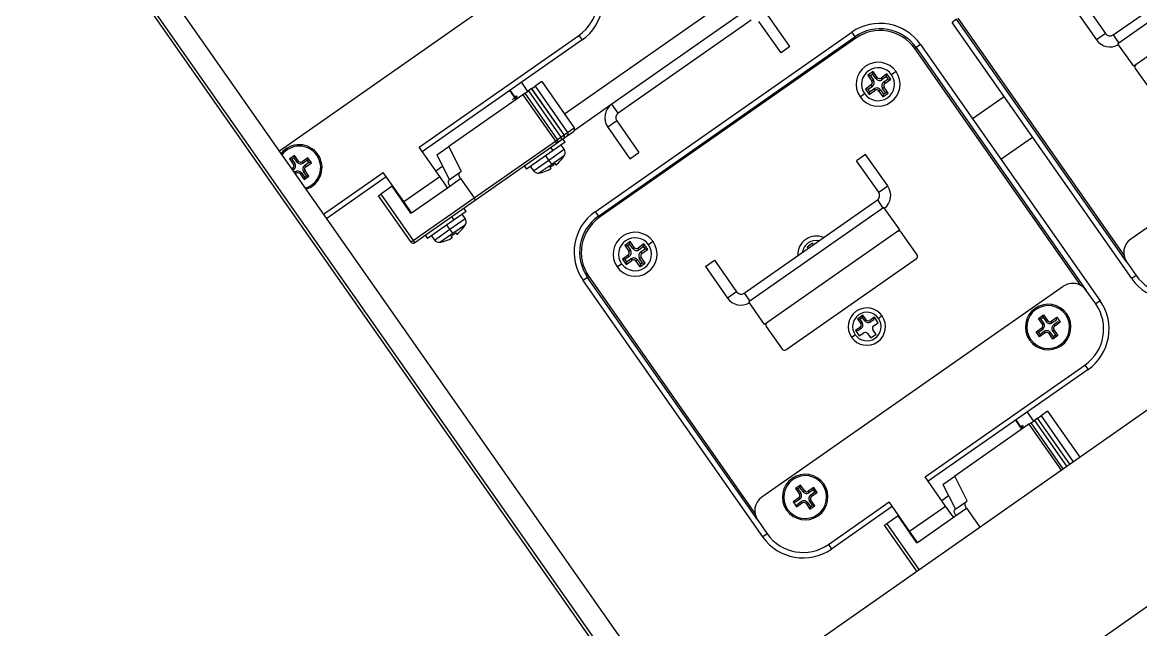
# Model space of a CAD drawing. Header units: millimetres. Extents: x 152904052 to 153933663, y 538271515 to 539240469.
# Drawn here: x 153452926.8 to 153453130.3, y 538569861.2 to 538569971.8 of the extents above; entities that cross this region are included whole.
import ezdxf

# ---------------------------------------------------------------- set-up
doc = ezdxf.new("R2010")
doc.units = ezdxf.units.MM
doc.layers.add('POWR', color=5, linetype='Continuous')

msp = doc.modelspace()

# ---------------------------------------------------------------- linework, layer by layer
at = {"layer": 'POWR', "color": 7}
for p, q in [((153452877.81, 538570085.05), (153453064.46, 538569818.5)), ((153453060.77, 538569815.91), (153452874.13, 538570082.47)), ((153452874.54, 538570082.75), (153453061.18, 538569816.2)), ((153453047.65, 538569842.5), (153453357.08, 538570059.17)), ((153452528.12, 538569442.95), (153453373.89, 538570035.16)), ((153453125.3, 538569969.5), (153453149.54, 538569986.48)), ((153453150.74, 538569985.12), (153453126.16, 538569967.91)), ((153453024.13, 538569983.75), (153452973.54, 538569948.33)), ((153453062.92, 538569981.31), (153453025.44, 538569955.06)), ((153453153.61, 538569981.02), (153453129.03, 538569963.82)), ((153453118.25, 538569974.33), (153453122.26, 538569968.6)), ((153453119.89, 538569975.48), (153453123.9, 538569969.75)), ((153453058.28, 538569973.85), (153453034.03, 538569956.87)), ((153453059.43, 538569972.21), (153453035.18, 538569955.23)), ((153453066.47, 538569967.38), (153453062.46, 538569973.11)), ((153453096.79, 538569972.37), (153453095.97, 538569971.8)), ((153453127.77, 538569928.14), (153453096.79, 538569972.37)), ((153453097.04, 538569972.54), (153453127.26, 538569929.38)), ((153453064.84, 538569966.23), (153453060.82, 538569971.97)), ((153453128.67, 538569925.11), (153453095.97, 538569971.8)), ((153453183.39, 538569970.75), (153453128.5, 538569932.32)), ((153452998.98, 538569949.05), (153453028.06, 538569969.41)), ((153453028.63, 538569968.59), (153452999.55, 538569948.23)), ((153453028.06, 538569969.41), (153453028.63, 538569968.59)), ((153453031.01, 538569937.3), (153453077.71, 538569969.99)), ((153453031.59, 538569936.48), (153453078.28, 538569969.17)), ((153453078.45, 538569968.93), (153453031.76, 538569936.24)), ((153453077.71, 538569969.99), (153453078.28, 538569969.17)), ((153453078.45, 538569968.93), (153453078.28, 538569969.17)), ((153453123.9, 538569969.75), (153453122.26, 538569968.6)), ((153453125.3, 538569969.5), (153453126.33, 538569968.03)), ((153453066.47, 538569967.38), (153453064.84, 538569966.23)), ((153453089.18, 538569967.04), (153453089.42, 538569967.21)), ((153453119.4, 538569923.87), (153453089.18, 538569967.04)), ((153453090.24, 538569967.78), (153453089.42, 538569967.21)), ((153453089.42, 538569967.21), (153453120.39, 538569922.98)), ((153453090.24, 538569967.78), (153453122.93, 538569921.09)), ((153453129.03, 538569963.82), (153453126.16, 538569967.91)), ((153453081.61, 538569962.84), (153453080.63, 538569962.15)), ((153453081.12, 538569962.07), (153453080.63, 538569962.15)), ((153453080.63, 538569962.15), (153453081.38, 538569961.09)), ((153453081.53, 538569962.35), (153453081.12, 538569962.07)), ((153453081.12, 538569962.07), (153453081.67, 538569961.29)), ((153453081.53, 538569962.35), (153453081.61, 538569962.84)), ((153453082.07, 538569961.58), (153453081.53, 538569962.35)), ((153453082.36, 538569961.78), (153453081.61, 538569962.84)), ((153453084.12, 538569962.4), (153453083.06, 538569961.65)), ((153453084.04, 538569961.91), (153453084.12, 538569962.4)), ((153453084.81, 538569961.42), (153453084.12, 538569962.4)), ((153453085.78, 538569962.83), (153453084.96, 538569962.25)), ((153453129.32, 538569963.41), (153453132.19, 538569959.31)), ((153453017.58, 538569960.85), (153453018.72, 538569959.21)), ((153453019.46, 538569959.73), (153453020.08, 538569960.16)), ((153453021.28, 538569961), (153453020.08, 538569960.16)), ((153453020.08, 538569960.16), (153453025.99, 538569951.73)), ((153453021.28, 538569961), (153453027.19, 538569952.56)), ((153453081.25, 538569960.39), (153453080.19, 538569959.65)), ((153453081.46, 538569960.11), (153453080.68, 538569959.56)), ((153453081.46, 538569960.11), (153453081.25, 538569960.39)), ((153453081.67, 538569961.29), (153453081.38, 538569961.09)), ((153453082.07, 538569961.58), (153453082.36, 538569961.78)), ((153453083.26, 538569961.37), (153453083.06, 538569961.65)), ((153453084.04, 538569961.91), (153453083.26, 538569961.37)), ((153453083.54, 538569960.96), (153453084.32, 538569961.5)), ((153453083.54, 538569960.96), (153453083.74, 538569960.67)), ((153453083.74, 538569960.67), (153453084.81, 538569961.42)), ((153453084.32, 538569961.5), (153453084.04, 538569961.91)), ((153453084.32, 538569961.5), (153453084.81, 538569961.42)), ((153453017.87, 538569958.62), (153453004.37, 538569949.16)), ((153453016.61, 538569957.73), (153453015.46, 538569959.37)), ((153453016.67, 538569957.78), (153453015.53, 538569959.42)), ((153453016.63, 538569958.36), (153453016.41, 538569958.16)), ((153453016.46, 538569958.24), (153453016.63, 538569958.36)), ((153453016.63, 538569958.36), (153453016.82, 538569958.44)), ((153453016.92, 538569957.95), (153453016.73, 538569957.95)), ((153453018.25, 538569958.88), (153453017.87, 538569958.62)), ((153453017.87, 538569958.62), (153453023.78, 538569950.18)), ((153453018.25, 538569958.88), (153453018.26, 538569958.89)), ((153453024.16, 538569950.45), (153453018.25, 538569958.88)), ((153453018.26, 538569958.89), (153453018.88, 538569959.32)), ((153453024.16, 538569950.45), (153453018.26, 538569958.89)), ((153453019.45, 538569959.72), (153453018.88, 538569959.32)), ((153453018.88, 538569959.32), (153453024.79, 538569950.89)), ((153453019.45, 538569959.72), (153453019.46, 538569959.73)), ((153453025.36, 538569951.29), (153453019.45, 538569959.72)), ((153453025.36, 538569951.29), (153453019.46, 538569959.73)), ((153453079.22, 538569958.24), (153453080.04, 538569958.81)), ((153453080.19, 538569959.65), (153453080.88, 538569958.66)), ((153453080.68, 538569959.56), (153453080.19, 538569959.65)), ((153453080.68, 538569959.56), (153453080.96, 538569959.15)), ((153453080.88, 538569958.66), (153453081.94, 538569959.41)), ((153453080.96, 538569959.15), (153453080.88, 538569958.66)), ((153453080.96, 538569959.15), (153453081.74, 538569959.7)), ((153453081.74, 538569959.7), (153453081.94, 538569959.41)), ((153453082.93, 538569959.49), (153453082.64, 538569959.29)), ((153453082.64, 538569959.29), (153453083.38, 538569958.22)), ((153453082.93, 538569959.49), (153453083.47, 538569958.71)), ((153453083.33, 538569959.77), (153453083.62, 538569959.98)), ((153453083.88, 538569959), (153453083.33, 538569959.77)), ((153453083.38, 538569958.22), (153453084.37, 538569958.91)), ((153453083.47, 538569958.71), (153453083.38, 538569958.22)), ((153453083.47, 538569958.71), (153453083.88, 538569959)), ((153453084.37, 538569958.91), (153453083.62, 538569959.98)), ((153453083.88, 538569959), (153453084.37, 538569958.91)), ((153453099.7, 538569954.27), (153453105.44, 538569958.28)), ((153453034.03, 538569956.87), (153453027.23, 538569952.11)), ((153453035.18, 538569955.23), (153453034.03, 538569956.87)), ((153453027.06, 538569951.87), (153453025.87, 538569951.03)), ((153453025.99, 538569951.73), (153453027.19, 538569952.56)), ((153453034.94, 538569953.84), (153453033.3, 538569952.69)), ((153453033.3, 538569952.69), (153453037.31, 538569946.96)), ((153453034.94, 538569953.84), (153453038.95, 538569948.11)), ((153453008.97, 538569939.81), (153453023.78, 538569950.18)), ((153453025.56, 538569949.96), (153453023.37, 538569948.43)), ((153453023.78, 538569950.18), (153453024.16, 538569950.45)), ((153453024.23, 538569949.89), (153453024.04, 538569949.75)), ((153453024.16, 538569950.45), (153453024.79, 538569950.89)), ((153453024.16, 538569950.45), (153453024.16, 538569950.45)), ((153453024.26, 538569949.91), (153453024.22, 538569949.97)), ((153453024.26, 538569949.91), (153453024.23, 538569949.89)), ((153453024.67, 538569950.19), (153453024.26, 538569949.91)), ((153453025.24, 538569950.59), (153453024.67, 538569950.19)), ((153453024.79, 538569950.89), (153453025.36, 538569951.29)), ((153453025.56, 538569949.96), (153453025.16, 538569950.54)), ((153453025.43, 538569950.73), (153453025.24, 538569950.59)), ((153453025.36, 538569951.29), (153453025.99, 538569951.73)), ((153453025.36, 538569951.29), (153453025.36, 538569951.29)), ((153453025.46, 538569950.75), (153453025.42, 538569950.81)), ((153453025.46, 538569950.75), (153453025.43, 538569950.73)), ((153453025.87, 538569951.03), (153453025.46, 538569950.75)), ((153453104.87, 538569946.9), (153453110.6, 538569950.91)), ((153453002.71, 538569943.73), (153452998.98, 538569949.05)), ((153453002.2, 538569947.64), (153453004.37, 538569949.16)), ((153453006.66, 538569944.66), (153453004.37, 538569949.16)), ((153453023.66, 538569949.49), (153453009.01, 538569939.23)), ((153453023.37, 538569948.43), (153453018.52, 538569945.03)), ((153453022.59, 538569946.72), (153453025.37, 538569948.67)), ((153453023.37, 538569948.43), (153453022.97, 538569949)), ((153453024.04, 538569949.75), (153453023.66, 538569949.49)), ((153453025.37, 538569948.67), (153453024.83, 538569949.45)), ((153453037.31, 538569946.96), (153453038.95, 538569948.11)), ((153452976.28, 538569947.56), (153452975.38, 538569946.93)), ((153452975.38, 538569946.93), (153452976.1, 538569945.91)), ((153452975.81, 538569946.86), (153452975.38, 538569946.93)), ((153452976.2, 538569947.13), (153452975.81, 538569946.86)), ((153452975.81, 538569946.86), (153452976.35, 538569946.08)), ((153452976.35, 538569946.08), (153452976.1, 538569945.91)), ((153452976.2, 538569947.13), (153452976.28, 538569947.56)), ((153452976.75, 538569946.36), (153452976.2, 538569947.13)), ((153452977, 538569946.54), (153452976.28, 538569947.56)), ((153452976.75, 538569946.36), (153452977, 538569946.54)), ((153452978.72, 538569947.13), (153452977.69, 538569946.41)), ((153452977.87, 538569946.16), (153452977.69, 538569946.41)), ((153452978.64, 538569946.7), (153452977.87, 538569946.16)), ((153452978.15, 538569945.77), (153452978.92, 538569946.31)), ((153452978.15, 538569945.77), (153452978.32, 538569945.51)), ((153452978.32, 538569945.51), (153452979.35, 538569946.23)), ((153452978.64, 538569946.7), (153452978.72, 538569947.13)), ((153452978.92, 538569946.31), (153452978.64, 538569946.7)), ((153452979.35, 538569946.23), (153452978.72, 538569947.13)), ((153452978.92, 538569946.31), (153452979.35, 538569946.23)), ((153452980.34, 538569947.6), (153452980.55, 538569947.74)), ((153453002.2, 538569947.64), (153453004.49, 538569943.14)), ((153453019.8, 538569944.77), (153453022.59, 538569946.72)), ((153453020.78, 538569944.36), (153453023.1, 538569945.98)), ((153453022.59, 538569946.72), (153453022.04, 538569947.5)), ((153453023.1, 538569945.98), (153453022.59, 538569946.72)), ((153453023.1, 538569945.98), (153453025.43, 538569947.61)), ((153453023.67, 538569946.07), (153453023.88, 538569945.83)), ((153453025.02, 538569947.01), (153453025.04, 538569947)), ((153453080.24, 538569947.72), (153453078.6, 538569946.57)), ((153453082.62, 538569940.84), (153453078.6, 538569946.57)), ((153453084.26, 538569941.99), (153453080.24, 538569947.72)), ((153452975.97, 538569945.21), (153452975.81, 538569945.1)), ((153452976.15, 538569944.96), (153452975.97, 538569945.21)), ((153452976.15, 538569944.96), (153452975.99, 538569944.84)), ((153452976.26, 538569944.45), (153452976.43, 538569944.56)), ((153452976.43, 538569944.56), (153452976.6, 538569944.31)), ((153452976.44, 538569944.19), (153452976.6, 538569944.31)), ((153452977.55, 538569944.36), (153452977.3, 538569944.19)), ((153452977.3, 538569944.19), (153452978.02, 538569943.16)), ((153452977.55, 538569944.36), (153452978.09, 538569943.59)), ((153452977.95, 538569944.64), (153452978.2, 538569944.82)), ((153452978.49, 538569943.87), (153452977.95, 538569944.64)), ((153452978.02, 538569943.16), (153452978.92, 538569943.79)), ((153452978.09, 538569943.59), (153452978.49, 538569943.87)), ((153452978.92, 538569943.79), (153452978.2, 538569944.82)), ((153452978.49, 538569943.87), (153452978.92, 538569943.79)), ((153452981.57, 538569936.86), (153452992.43, 538569944.46)), ((153452996.16, 538569939.14), (153452992.43, 538569944.46)), ((153452996.16, 538569939.14), (153453002.71, 538569943.73)), ((153453003.25, 538569945.57), (153453002.02, 538569944.71)), ((153453004.14, 538569941.68), (153453002.71, 538569943.73)), ((153453004.41, 538569943.09), (153453006.32, 538569944.43)), ((153453006.32, 538569944.43), (153453006.66, 538569944.66)), ((153453018.12, 538569945.61), (153453018.52, 538569945.03)), ((153453019.26, 538569945.55), (153453019.8, 538569944.77)), ((153453021.49, 538569944.51), (153453021.48, 538569944.53)), ((153453022.99, 538569945.2), (153453022.83, 538569945.48)), ((153452978.09, 538569943.59), (153452978.02, 538569943.16)), ((153452993, 538569943.64), (153452982.15, 538569936.04)), ((153452994.05, 538569941.94), (153452992, 538569940.5)), ((153452994.05, 538569941.94), (153452994.15, 538569942.01)), ((153452997.49, 538569937.02), (153452994.05, 538569941.94)), ((153452997.59, 538569937.09), (153453004.14, 538569941.68)), ((153453004.14, 538569941.68), (153453006.5, 538569943.33)), ((153453006.5, 538569943.33), (153453008.97, 538569939.81)), ((153453082.62, 538569940.84), (153453084.26, 538569941.99)), ((153452991.59, 538569940.22), (153452992, 538569940.5)), ((153452997.5, 538569931.78), (153452991.59, 538569940.22)), ((153452992, 538569940.5), (153452997.91, 538569932.07)), ((153452997.91, 538569932.07), (153453008.97, 538569939.81)), ((153452997.59, 538569937.09), (153452996.16, 538569939.14)), ((153453009.01, 538569939.23), (153452998.2, 538569931.66)), ((153453007.54, 538569937.35), (153453007.14, 538569937.92)), ((153453058.12, 538569922.47), (153453082.37, 538569939.45)), ((153453083.57, 538569938.09), (153453058.99, 538569920.88)), ((153453082.37, 538569939.45), (153453083.4, 538569937.97)), ((153453086.44, 538569933.99), (153453083.57, 538569938.09)), ((153452997.26, 538569937.35), (153452997.32, 538569937.48)), ((153452997.32, 538569937.27), (153452997.42, 538569937.34)), ((153452997.49, 538569937.02), (153452997.59, 538569937.09)), ((153453005.35, 538569935.81), (153453000.5, 538569932.41)), ((153453004.56, 538569934.1), (153453007.35, 538569936.05)), ((153453005.35, 538569935.81), (153453004.95, 538569936.38)), ((153453007.54, 538569937.35), (153453005.35, 538569935.81)), ((153453007.35, 538569936.05), (153453006.81, 538569936.83)), ((153453031.01, 538569937.3), (153453031.59, 538569936.48)), ((153453031.76, 538569936.24), (153453031.59, 538569936.48)), ((153453001.78, 538569932.15), (153453004.56, 538569934.1)), ((153453004.56, 538569934.1), (153453004.02, 538569934.88)), ((153453005.08, 538569933.37), (153453004.56, 538569934.1)), ((153453005.08, 538569933.37), (153453007.4, 538569934.99)), ((153453007, 538569934.4), (153453007.02, 538569934.38)), ((153453086.44, 538569933.99), (153453061.86, 538569916.78)), ((153453089.59, 538569929.48), (153453086.72, 538569933.58)), ((153452997.91, 538569932.07), (153452997.5, 538569931.78)), ((153452997.91, 538569932.07), (153452998.2, 538569931.66)), ((153453000.1, 538569932.99), (153453000.5, 538569932.41)), ((153453001.24, 538569932.93), (153453001.78, 538569932.15)), ((153453002.76, 538569931.74), (153453005.08, 538569933.37)), ((153453003.47, 538569931.89), (153453003.46, 538569931.91)), ((153453004.96, 538569932.58), (153453004.81, 538569932.86)), ((153453005.65, 538569933.45), (153453005.85, 538569933.21)), ((153453037.38, 538569931.87), (153453036.4, 538569931.18)), ((153453037.29, 538569931.38), (153453037.38, 538569931.87)), ((153453038.13, 538569930.8), (153453037.38, 538569931.87)), ((153453041.54, 538569931.85), (153453040.72, 538569931.28)), ((153453070.57, 538569931.55), (153453069.58, 538569930.86)), ((153453070.74, 538569931.3), (153453070.57, 538569931.55)), ((153453036.4, 538569931.18), (153453037.14, 538569930.12)), ((153453036.89, 538569931.09), (153453036.4, 538569931.18)), ((153453037.29, 538569931.38), (153453036.89, 538569931.09)), ((153453036.89, 538569931.09), (153453037.43, 538569930.32)), ((153453037.43, 538569930.32), (153453037.14, 538569930.12)), ((153453037.84, 538569930.6), (153453037.29, 538569931.38)), ((153453037.84, 538569930.6), (153453038.13, 538569930.8)), ((153453039.89, 538569931.43), (153453038.82, 538569930.68)), ((153453039.02, 538569930.39), (153453038.82, 538569930.68)), ((153453039.8, 538569930.94), (153453039.02, 538569930.39)), ((153453039.31, 538569929.99), (153453040.09, 538569930.53)), ((153453039.31, 538569929.99), (153453039.51, 538569929.7)), ((153453039.51, 538569929.7), (153453040.58, 538569930.44)), ((153453039.8, 538569930.94), (153453039.89, 538569931.43)), ((153453040.09, 538569930.53), (153453039.8, 538569930.94)), ((153453040.58, 538569930.44), (153453039.89, 538569931.43)), ((153453040.09, 538569930.53), (153453040.58, 538569930.44)), ((153453069.58, 538569930.86), (153453069.76, 538569930.61)), ((153453034.99, 538569927.26), (153453035.81, 538569927.84)), ((153453037.02, 538569929.42), (153453035.96, 538569928.67)), ((153453035.96, 538569928.67), (153453036.64, 538569927.69)), ((153453036.44, 538569928.59), (153453035.96, 538569928.67)), ((153453037.22, 538569929.13), (153453036.44, 538569928.59)), ((153453036.44, 538569928.59), (153453036.73, 538569928.18)), ((153453036.64, 538569927.69), (153453037.71, 538569928.44)), ((153453036.73, 538569928.18), (153453036.64, 538569927.69)), ((153453036.73, 538569928.18), (153453037.51, 538569928.72)), ((153453037.22, 538569929.13), (153453037.02, 538569929.42)), ((153453037.51, 538569928.72), (153453037.71, 538569928.44)), ((153453038.69, 538569928.52), (153453038.4, 538569928.31)), ((153453038.4, 538569928.31), (153453039.15, 538569927.25)), ((153453038.69, 538569928.52), (153453039.24, 538569927.74)), ((153453039.1, 538569928.8), (153453039.39, 538569929)), ((153453039.64, 538569928.02), (153453039.1, 538569928.8)), ((153453039.15, 538569927.25), (153453040.13, 538569927.94)), ((153453039.24, 538569927.74), (153453039.15, 538569927.25)), ((153453039.24, 538569927.74), (153453039.64, 538569928.02)), ((153453040.13, 538569927.94), (153453039.39, 538569929)), ((153453039.64, 538569928.02), (153453040.13, 538569927.94)), ((153453051.08, 538569927.3), (153453052.72, 538569928.45)), ((153453052.72, 538569928.45), (153453056.73, 538569922.71)), ((153453065.71, 538569912.15), (153453089.47, 538569928.79)), ((153453127.77, 538569928.14), (153453129.49, 538569925.68)), ((153453029.87, 538569925.51), (153453029.62, 538569925.34)), ((153453029.87, 538569925.51), (153453060.09, 538569882.35)), ((153453051.08, 538569927.3), (153453055.09, 538569921.57)), ((153453129.49, 538569925.68), (153453128.67, 538569925.11)), ((153453029.62, 538569925.34), (153453028.8, 538569924.77)), ((153453061.5, 538569878.07), (153453028.8, 538569924.77)), ((153453060.6, 538569881.1), (153453029.62, 538569925.34)), ((153453116.22, 538569923.71), (153453061.33, 538569885.28)), ((153453056.73, 538569922.71), (153453055.09, 538569921.57)), ((153453058.12, 538569922.47), (153453059.16, 538569920.99)), ((153453122.12, 538569920.52), (153453120.39, 538569922.98)), ((153453061.86, 538569916.78), (153453058.99, 538569920.88)), ((153453122.93, 538569921.09), (153453122.12, 538569920.52)), ((153453079.74, 538569918.44), (153453078.76, 538569917.75)), ((153453078.76, 538569917.75), (153453079.34, 538569916.93)), ((153453079.19, 538569917.68), (153453078.76, 538569917.75)), ((153453079.67, 538569918.01), (153453079.19, 538569917.68)), ((153453079.19, 538569917.68), (153453079.59, 538569917.11)), ((153453079.67, 538569918.01), (153453079.74, 538569918.44)), ((153453080.07, 538569917.44), (153453079.67, 538569918.01)), ((153453080.32, 538569917.62), (153453079.74, 538569918.44)), ((153453080.07, 538569917.44), (153453080.32, 538569917.62)), ((153453081.83, 538569918.07), (153453081.01, 538569917.5)), ((153453081.19, 538569917.25), (153453081.01, 538569917.5)), ((153453081.76, 538569917.64), (153453081.19, 538569917.25)), ((153453081.76, 538569917.64), (153453081.83, 538569918.07)), ((153453082.52, 538569917.09), (153453081.83, 538569918.07)), ((153453083.24, 538569918.33), (153453082.59, 538569917.87)), ((153453111.7, 538569917.87), (153453112.6, 538569918.5)), ((153453112.42, 538569916.84), (153453111.7, 538569917.87)), ((153453112.13, 538569917.79), (153453111.7, 538569917.87)), ((153453112.13, 538569917.79), (153453112.53, 538569918.07)), ((153453112.67, 538569917.02), (153453112.13, 538569917.79)), ((153453112.53, 538569918.07), (153453112.6, 538569918.5)), ((153453112.53, 538569918.07), (153453113.07, 538569917.3)), ((153453112.6, 538569918.5), (153453113.32, 538569917.47)), ((153453113.07, 538569917.3), (153453113.32, 538569917.47)), ((153453114.02, 538569917.35), (153453115.04, 538569918.07)), ((153453114.19, 538569917.1), (153453114.02, 538569917.35)), ((153453114.19, 538569917.1), (153453114.97, 538569917.64)), ((153453115.24, 538569917.24), (153453114.47, 538569916.7)), ((153453114.97, 538569917.64), (153453115.04, 538569918.07)), ((153453115.04, 538569918.07), (153453115.67, 538569917.17)), ((153453115.24, 538569917.24), (153453115.67, 538569917.17)), ((153453116.67, 538569918.54), (153453116.87, 538569918.68)), ((153453062.15, 538569916.37), (153453065.02, 538569912.28)), ((153453079.21, 538569916.24), (153453078.39, 538569915.66)), ((153453078.39, 538569915.66), (153453079.08, 538569914.68)), ((153453078.82, 538569915.59), (153453078.39, 538569915.66)), ((153453079.39, 538569915.98), (153453078.82, 538569915.59)), ((153453079.08, 538569914.68), (153453079.9, 538569915.25)), ((153453079.39, 538569915.98), (153453079.21, 538569916.24)), ((153453079.59, 538569917.11), (153453079.34, 538569916.93)), ((153453082.15, 538569915), (153453081.58, 538569915.82)), ((153453081.7, 538569916.51), (153453082.52, 538569917.09)), ((153453111.27, 538569915.43), (153453112.3, 538569916.15)), ((153453111.9, 538569914.53), (153453111.27, 538569915.43)), ((153453111.7, 538569915.35), (153453111.27, 538569915.43)), ((153453111.7, 538569915.35), (153453112.47, 538569915.89)), ((153453111.98, 538569914.96), (153453111.7, 538569915.35)), ((153453112.93, 538569915.25), (153453111.9, 538569914.53)), ((153453112.75, 538569915.5), (153453111.98, 538569914.96)), ((153453112.47, 538569915.89), (153453112.3, 538569916.15)), ((153453112.67, 538569917.02), (153453112.42, 538569916.84)), ((153453112.75, 538569915.5), (153453112.93, 538569915.25)), ((153453113.88, 538569915.3), (153453113.62, 538569915.12)), ((153453114.42, 538569914.53), (153453113.88, 538569915.3)), ((153453114.27, 538569915.58), (153453114.53, 538569915.75)), ((153453114.27, 538569915.58), (153453114.82, 538569914.8)), ((153453114.47, 538569916.7), (153453114.65, 538569916.45)), ((153453114.53, 538569915.75), (153453115.24, 538569914.73)), ((153453115.67, 538569917.17), (153453114.65, 538569916.45)), ((153453077.67, 538569914.43), (153453078.33, 538569914.88)), ((153453080.6, 538569915.13), (153453081.17, 538569914.31)), ((153453081.17, 538569914.31), (153453082.15, 538569915)), ((153453110.28, 538569914.06), (153453110.07, 538569913.92)), ((153453111.98, 538569914.96), (153453111.9, 538569914.53)), ((153453114.34, 538569914.1), (153453113.62, 538569915.12)), ((153453115.24, 538569914.73), (153453114.34, 538569914.1)), ((153453114.42, 538569914.53), (153453114.34, 538569914.1)), ((153453114.82, 538569914.8), (153453114.42, 538569914.53)), ((153453114.82, 538569914.8), (153453115.24, 538569914.73)), ((153453091.07, 538569889.01), (153453120.15, 538569909.38)), ((153453120.15, 538569909.38), (153453120.72, 538569908.56)), ((153453120.72, 538569908.56), (153453091.64, 538569888.2)), ((153453113.37, 538569900.97), (153453112.17, 538569900.13)), ((153453113.37, 538569900.97), (153453119.22, 538569892.61)), ((153453108.7, 538569897.69), (153453107.55, 538569899.33)), ((153453108.76, 538569897.74), (153453107.62, 538569899.38)), ((153453109.67, 538569900.81), (153453110.81, 538569899.18)), ((153453110.35, 538569898.85), (153453110.97, 538569899.29)), ((153453111.54, 538569899.69), (153453110.97, 538569899.29)), ((153453110.97, 538569899.29), (153453116.82, 538569890.93)), ((153453111.54, 538569899.69), (153453111.55, 538569899.69)), ((153453117.39, 538569891.33), (153453111.54, 538569899.69)), ((153453111.55, 538569899.69), (153453112.17, 538569900.13)), ((153453117.4, 538569891.33), (153453111.55, 538569899.69)), ((153453112.17, 538569900.13), (153453118.02, 538569891.77)), ((153453109.96, 538569898.58), (153453096.46, 538569889.13)), ((153453108.72, 538569898.32), (153453108.5, 538569898.13)), ((153453108.72, 538569898.32), (153453108.91, 538569898.4)), ((153453109.01, 538569897.91), (153453108.82, 538569897.91)), ((153453110.34, 538569898.85), (153453109.96, 538569898.58)), ((153453109.96, 538569898.58), (153453115.81, 538569890.22)), ((153453110.34, 538569898.85), (153453110.35, 538569898.85)), ((153453116.19, 538569890.49), (153453110.34, 538569898.85)), ((153453116.2, 538569890.49), (153453110.35, 538569898.85)), ((153453094.8, 538569883.69), (153453091.07, 538569889.01)), ((153453094.29, 538569887.61), (153453096.46, 538569889.13)), ((153453098.75, 538569884.63), (153453096.46, 538569889.13)), ((153453068.37, 538569887.52), (153453067.47, 538569886.89)), ((153453067.47, 538569886.89), (153453068.19, 538569885.87)), ((153453067.9, 538569886.82), (153453067.47, 538569886.89)), ((153453068.29, 538569887.1), (153453067.9, 538569886.82)), ((153453067.9, 538569886.82), (153453068.44, 538569886.05)), ((153453068.29, 538569887.1), (153453068.37, 538569887.52)), ((153453068.84, 538569886.32), (153453068.29, 538569887.1)), ((153453069.09, 538569886.5), (153453068.37, 538569887.52)), ((153453070.81, 538569887.09), (153453069.78, 538569886.38)), ((153453070.73, 538569886.67), (153453070.81, 538569887.09)), ((153453071.44, 538569886.19), (153453070.81, 538569887.09)), ((153453072.43, 538569887.56), (153453072.64, 538569887.71)), ((153453094.29, 538569887.61), (153453096.58, 538569883.11)), ((153453068.06, 538569885.17), (153453067.04, 538569884.46)), ((153453068.24, 538569884.92), (153453067.47, 538569884.38)), ((153453068.24, 538569884.92), (153453068.06, 538569885.17)), ((153453068.44, 538569886.05), (153453068.19, 538569885.87)), ((153453068.84, 538569886.32), (153453069.09, 538569886.5)), ((153453069.96, 538569886.13), (153453069.78, 538569886.38)), ((153453070.73, 538569886.67), (153453069.96, 538569886.13)), ((153453070.04, 538569884.6), (153453070.29, 538569884.78)), ((153453070.24, 538569885.73), (153453071.01, 538569886.27)), ((153453070.24, 538569885.73), (153453070.41, 538569885.48)), ((153453071.01, 538569883.76), (153453070.29, 538569884.78)), ((153453070.41, 538569885.48), (153453071.44, 538569886.19)), ((153453071.01, 538569886.27), (153453070.73, 538569886.67)), ((153453071.01, 538569886.27), (153453071.44, 538569886.19)), ((153453095.34, 538569885.54), (153453094.11, 538569884.67)), ((153453066.04, 538569883.09), (153453065.84, 538569882.94)), ((153453067.04, 538569884.46), (153453067.67, 538569883.56)), ((153453067.47, 538569884.38), (153453067.04, 538569884.46)), ((153453067.67, 538569883.56), (153453068.69, 538569884.27)), ((153453067.75, 538569883.98), (153453067.67, 538569883.56)), ((153453067.75, 538569883.98), (153453068.52, 538569884.52)), ((153453068.52, 538569884.52), (153453068.69, 538569884.27)), ((153453069.64, 538569884.33), (153453069.39, 538569884.15)), ((153453069.39, 538569884.15), (153453070.11, 538569883.13)), ((153453069.64, 538569884.33), (153453070.18, 538569883.55)), ((153453070.58, 538569883.83), (153453070.04, 538569884.6)), ((153453070.11, 538569883.13), (153453071.01, 538569883.76)), ((153453070.18, 538569883.55), (153453070.11, 538569883.13)), ((153453070.18, 538569883.55), (153453070.58, 538569883.83)), ((153453070.58, 538569883.83), (153453071.01, 538569883.76)), ((153453073.46, 538569876.68), (153453084.52, 538569884.43)), ((153453085.09, 538569883.61), (153453074.03, 538569875.86)), ((153453088.25, 538569879.1), (153453084.52, 538569884.43)), ((153453088.25, 538569879.1), (153453094.8, 538569883.69)), ((153453096.23, 538569881.64), (153453094.8, 538569883.69)), ((153453096.23, 538569881.64), (153453098.59, 538569883.29)), ((153453096.5, 538569883.05), (153453098.41, 538569884.39)), ((153453098.41, 538569884.39), (153453098.75, 538569884.63)), ((153453098.59, 538569883.29), (153453101, 538569879.85)), ((153453060.6, 538569881.1), (153453062.32, 538569878.65)), ((153453086.14, 538569881.9), (153453084.09, 538569880.47)), ((153453086.14, 538569881.9), (153453086.24, 538569881.97)), ((153453089.58, 538569876.99), (153453086.14, 538569881.9)), ((153453089.68, 538569877.05), (153453096.23, 538569881.64)), ((153453062.32, 538569878.65), (153453061.5, 538569878.07)), ((153453083.68, 538569880.18), (153453084.09, 538569880.47)), ((153453089.53, 538569871.82), (153453083.68, 538569880.18)), ((153453084.09, 538569880.47), (153453089.94, 538569872.11)), ((153453089.68, 538569877.05), (153453088.25, 538569879.1)), ((153453073.46, 538569876.68), (153453074.03, 538569875.86)), ((153453089.35, 538569877.31), (153453089.41, 538569877.44)), ((153453089.41, 538569877.23), (153453089.51, 538569877.3)), ((153453089.58, 538569876.99), (153453089.68, 538569877.05))]:
    msp.add_line(p, q, dxfattribs=at)
for centre, radius, start, end in [((153453023.47, 538569975.97), 8, 305, 35), ((153453023.47, 538569975.97), 9, 305, 35), ((153453082.87, 538569962.62), 9, 35, 125), ((153453082.87, 538569962.62), 8, 35, 125), ((153453082.87, 538569962.62), 7.7, 35, 125), ((153453124.72, 538569970.32), 3, 215, 301.1774), ((153453124.72, 538569970.32), 1, 215, 305), ((153453082.5, 538569960.53), 4, 35, 215), ((153453129.73, 538569963.69), 0.5, 125, 215), ((153453082.5, 538569960.53), 4, 215, 35), ((153453082.5, 538569960.53), 3, 35, 215), ((153453082.5, 538569960.53), 3, 215, 35), ((153453080.97, 538569960.8), 0.5, 305, 35), ((153453080.97, 538569960.8), 0.851, 305, 35), ((153453082.77, 538569962.06), 0.851, 215, 305), ((153453082.77, 538569962.06), 0.5, 215, 305), ((153453084.03, 538569960.26), 0.851, 125, 215), ((153453084.03, 538569960.26), 0.5, 125, 215), ((153453082.23, 538569959), 0.851, 35, 125), ((153453082.23, 538569959), 0.5, 35, 125), ((153453035.76, 538569954.41), 3, 125, 215), ((153453035.76, 538569954.41), 1, 125, 215), ((153453023.75, 538569950.16), 0.5, 305, 35), ((153453023.75, 538569950.16), 0.499, 305.07, 35.0698), ((153453024.27, 538569949.98), 0.103, 217.4159, 246.5165), ((153453024.38, 538569950.6), 0.499, 305.07, 35.0698), ((153453024.95, 538569951), 0.5, 305, 35), ((153453024.95, 538569951), 0.499, 305.07, 35.0698), ((153453025.47, 538569950.82), 0.103, 217.4159, 246.5165), ((153453025.58, 538569951.44), 0.499, 305.07, 35.0698), ((153452977.15, 538569945.36), 4.15, 35, 142.53), ((153452977.15, 538569945.36), 3.9, 35, 143.6939), ((153453024.55, 538569948.1), 1, 330.8721, 35), ((153452975.69, 538569945.62), 0.5, 305, 35), ((153452975.69, 538569945.62), 0.807, 305, 35), ((153452977.41, 538569946.82), 0.807, 215, 305), ((153452977.41, 538569946.82), 0.5, 215, 305), ((153452978.61, 538569945.1), 0.807, 125, 215), ((153452977.15, 538569945.36), 3.9, 286.3061, 35), ((153452977.15, 538569945.36), 4.15, 287.47, 35), ((153453019.64, 538569950.93), 6.32, 300.3185, 309.6814), ((153453019.72, 538569950.81), 6.52, 312.4848, 324.3917), ((153453019.75, 538569950.77), 6.5, 324.4786, 330.8721), ((153452976.89, 538569943.9), 0.807, 35, 125), ((153452976.89, 538569943.9), 0.5, 35, 125), ((153452978.61, 538569945.1), 0.5, 125, 215), ((153453020.62, 538569945.34), 1, 215, 279.1279), ((153453019.75, 538569950.77), 6.5, 279.1279, 285.5214), ((153453019.72, 538569950.81), 6.52, 285.6083, 297.5152), ((153453081.8, 538569940.26), 3, 308.8226, 35), ((153453081.8, 538569940.26), 1, 305, 35), ((153453006.53, 538569935.48), 1, 330.8721, 35), ((153453036.18, 538569929.93), 9, 125, 215), ((153453036.18, 538569929.93), 8, 125, 215), ((153453036.18, 538569929.93), 7.7, 125, 215), ((153453001.7, 538569938.19), 6.52, 312.4848, 324.3917), ((153453001.73, 538569938.16), 6.5, 324.4786, 330.8721), ((153453038.27, 538569929.56), 4, 35, 215), ((153453086.31, 538569933.29), 0.5, 35, 125), ((153452997.91, 538569932.07), 0.5, 215, 305), ((153453002.6, 538569932.73), 1, 215, 279.1279), ((153453001.73, 538569938.16), 6.5, 279.1279, 285.5214), ((153453001.7, 538569938.19), 6.52, 285.6083, 297.5152), ((153453001.62, 538569938.31), 6.32, 300.3185, 309.6814), ((153453038.27, 538569929.56), 4, 215, 35), ((153453038.27, 538569929.56), 3, 35, 215), ((153453071.28, 538569929.48), 3.4, 66.9657, 183.0343), ((153453071.28, 538569929.48), 2.6, 78.8131, 171.1869), ((153453130.22, 538569929.86), 3, 125, 215), ((153453038.27, 538569929.56), 3, 215, 35), ((153453036.73, 538569929.83), 0.5, 305, 35), ((153453036.73, 538569929.83), 0.851, 305, 35), ((153453038.54, 538569931.09), 0.851, 215, 305), ((153453038.54, 538569931.09), 0.5, 215, 305), ((153453039.8, 538569929.29), 0.851, 125, 215), ((153453039.8, 538569929.29), 0.5, 125, 215), ((153453089.18, 538569929.2), 0.5, 305, 35), ((153453038, 538569928.03), 0.851, 35, 125), ((153453038, 538569928.03), 0.5, 35, 125), ((153453136.04, 538569930.27), 8, 215, 305), ((153453117.94, 538569921.26), 3, 35, 125), ((153453136.04, 538569930.27), 9, 215, 305), ((153453057.55, 538569923.29), 3, 215, 301.1774), ((153453057.55, 538569923.29), 1, 215, 305), ((153453080.46, 538569916.38), 3.4, 35, 215), ((153453113.47, 538569916.3), 4.15, 35, 215), ((153453113.47, 538569916.3), 3.9, 35, 215), ((153453115.56, 538569915.93), 8, 305, 35), ((153453115.56, 538569915.93), 9, 305, 35), ((153453080.46, 538569916.38), 3.4, 215, 35), ((153453080.46, 538569916.38), 2.6, 35, 215), ((153453080.46, 538569916.38), 2.6, 215, 35), ((153453080.73, 538569917.91), 0.807, 215, 305), ((153453080.73, 538569917.91), 0.5, 215, 305), ((153453113.47, 538569916.3), 4.15, 215, 35), ((153453113.47, 538569916.3), 3.9, 215, 35), ((153453113.73, 538569917.76), 0.807, 215, 305), ((153453113.73, 538569917.76), 0.5, 215, 305), ((153453062.56, 538569916.66), 0.5, 125, 215), ((153453078.93, 538569916.65), 0.5, 305, 35), ((153453078.93, 538569916.65), 0.807, 305, 35), ((153453080.19, 538569914.84), 0.5, 35, 125), ((153453081.99, 538569916.11), 0.5, 125, 215), ((153453112.01, 538569916.56), 0.5, 305, 35), ((153453112.01, 538569916.56), 0.807, 305, 35), ((153453113.21, 538569914.84), 0.807, 35, 125), ((153453113.21, 538569914.84), 0.5, 35, 125), ((153453114.94, 538569916.04), 0.807, 125, 215), ((153453114.94, 538569916.04), 0.5, 125, 215), ((153453065.43, 538569912.56), 0.5, 215, 305), ((153453069.24, 538569885.33), 4.15, 35, 215), ((153453069.24, 538569885.33), 3.9, 35, 215), ((153453069.24, 538569885.33), 4.15, 215, 35), ((153453069.24, 538569885.33), 3.9, 215, 35), ((153453063.05, 538569882.83), 3, 125, 215), ((153453067.78, 538569885.58), 0.5, 305, 35), ((153453067.78, 538569885.58), 0.807, 305, 35), ((153453069.5, 538569886.79), 0.807, 215, 305), ((153453069.5, 538569886.79), 0.5, 215, 305), ((153453070.7, 538569885.07), 0.807, 125, 215), ((153453070.7, 538569885.07), 0.5, 125, 215), ((153453068.98, 538569883.86), 0.807, 35, 125), ((153453068.98, 538569883.86), 0.5, 35, 125), ((153453068.87, 538569883.24), 8, 215, 305), ((153453068.87, 538569883.24), 9, 215, 305)]:
    msp.add_arc(centre, radius, start, end, dxfattribs=at)
for points, knots in [([(153453016.8, 538569958.41), (153453016.8, 538569958.39), (153453016.79, 538569958.36), (153453016.52, 538569958.12), (153453016.16, 538569957.84), (153453015.97, 538569957.68)], [0, 0, 0, 0, 0.212902, 0.581197, 1, 1, 1, 1]), ([(153453016.41, 538569957.8), (153453016.5, 538569957.85), (153453016.67, 538569957.94), (153453016.75, 538569957.97), (153453016.73, 538569957.93), (153453016.72, 538569957.92)], [0, 0, 0, 0, 0.402272, 0.802406, 1, 1, 1, 1]), ([(153453016.68, 538569958.02), (153453016.71, 538569958.09), (153453016.75, 538569958.22), (153453016.8, 538569958.36), (153453016.83, 538569958.42)], [0, 0, 0, 0, 0.4998935, 1, 1, 1, 1]), ([(153453027.06, 538569951.87), (153453027.12, 538569951.92), (153453027.23, 538569952.02), (153453027.29, 538569952.22), (153453027.27, 538569952.42), (153453027.21, 538569952.52), (153453027.19, 538569952.56)], [0, 0, 0, 0, 0.270336, 0.562527, 0.789797, 1, 1, 1, 1]), ([(153453023.78, 538569950.18), (153453023.8, 538569950.14), (153453023.85, 538569950.05), (153453023.88, 538569949.91), (153453023.86, 538569949.75), (153453023.79, 538569949.6), (153453023.7, 538569949.52), (153453023.66, 538569949.49)], [0, 0, 0, 0, 0.174928, 0.36388, 0.560047, 0.788091, 1, 1, 1, 1]), ([(153453023.88, 538569945.83), (153453023.88, 538569945.83), (153453023.9, 538569945.82), (153453023.96, 538569945.86), (153453024.04, 538569945.92), (153453024.1, 538569945.98), (153453024.13, 538569946)], [0, 0, 0, 0, 0.250648, 0.499754, 0.7491, 1, 1, 1, 1]), ([(153453024.13, 538569946), (153453024.1, 538569945.98), (153453024.04, 538569945.92), (153453023.96, 538569945.86), (153453023.9, 538569945.82), (153453023.88, 538569945.83), (153453023.88, 538569945.83)], [0, 0, 0, 0, 0.250648, 0.499754, 0.7491, 1, 1, 1, 1]), ([(153453006.32, 538569944.43), (153453006.28, 538569944.37), (153453006.18, 538569944.26), (153453006.2, 538569943.95), (153453006.32, 538569943.62), (153453006.44, 538569943.42), (153453006.5, 538569943.33)], [0, 0, 0, 0, 0.273241, 0.566326, 0.792171, 1, 1, 1, 1]), ([(153453022.73, 538569945.03), (153453022.77, 538569945.05), (153453022.84, 538569945.08), (153453022.93, 538569945.14), (153453022.98, 538569945.18), (153453022.98, 538569945.2), (153453022.99, 538569945.2)], [0, 0, 0, 0, 0.250648, 0.499754, 0.7491, 1, 1, 1, 1]), ([(153453004.59, 538569941.99), (153453004.54, 538569942.07), (153453004.44, 538569942.23), (153453004.33, 538569942.49), (153453004.28, 538569942.75), (153453004.3, 538569942.97), (153453004.37, 538569943.05), (153453004.41, 538569943.09)], [0, 0, 0, 0, 0.1747357, 0.3635479, 0.5596916, 0.7878702, 1, 1, 1, 1]), ([(153453008.97, 538569939.81), (153453008.99, 538569939.77), (153453009.05, 538569939.69), (153453009.09, 538569939.55), (153453009.11, 538569939.42), (153453009.08, 538569939.3), (153453009.03, 538569939.25), (153453009.01, 538569939.23)], [0, 0, 0, 0, 0.163518, 0.344285, 0.539301, 0.775308, 1, 1, 1, 1]), ([(153453004.71, 538569932.41), (153453004.75, 538569932.43), (153453004.82, 538569932.47), (153453004.9, 538569932.52), (153453004.96, 538569932.56), (153453004.96, 538569932.58), (153453004.96, 538569932.58)], [0, 0, 0, 0, 0.250648, 0.499754, 0.7491, 1, 1, 1, 1]), ([(153453005.85, 538569933.21), (153453005.86, 538569933.21), (153453005.87, 538569933.2), (153453005.93, 538569933.24), (153453006.02, 538569933.3), (153453006.08, 538569933.36), (153453006.11, 538569933.38)], [0, 0, 0, 0, 0.250648, 0.499754, 0.7491, 1, 1, 1, 1]), ([(153453006.11, 538569933.38), (153453006.08, 538569933.36), (153453006.02, 538569933.3), (153453005.94, 538569933.24), (153453005.87, 538569933.2), (153453005.86, 538569933.21), (153453005.85, 538569933.21)], [0, 0, 0, 0, 0.2506482, 0.4997541, 0.7490998, 1, 1, 1, 1]), ([(153453108.48, 538569898.15), (153453108.48, 538569898.16), (153453108.51, 538569898.18), (153453108.6, 538569898.24), (153453108.67, 538569898.28), (153453108.72, 538569898.32)], [0, 0, 0, 0, 0.063595, 0.275437, 1, 1, 1, 1]), ([(153453108.89, 538569898.37), (153453108.89, 538569898.36), (153453108.89, 538569898.33), (153453108.71, 538569898.18), (153453108.6, 538569898.08)], [0, 0, 0, 0, 0.373588, 1, 1, 1, 1]), ([(153453108.81, 538569897.91), (153453108.82, 538569897.91), (153453108.86, 538569897.92), (153453108.82, 538569897.87), (153453108.71, 538569897.76), (153453108.65, 538569897.7)], [0, 0, 0, 0, 0.069778, 0.525958, 1, 1, 1, 1]), ([(153453108.77, 538569897.98), (153453108.8, 538569898.05), (153453108.84, 538569898.18), (153453108.89, 538569898.32), (153453108.92, 538569898.39)], [0, 0, 0, 0, 0.499894, 1, 1, 1, 1]), ([(153453096.68, 538569881.96), (153453096.63, 538569882.03), (153453096.53, 538569882.2), (153453096.42, 538569882.45), (153453096.37, 538569882.71), (153453096.39, 538569882.93), (153453096.46, 538569883.01), (153453096.5, 538569883.05)], [0, 0, 0, 0, 0.1747357, 0.3635479, 0.5596916, 0.7878702, 1, 1, 1, 1]), ([(153453098.41, 538569884.39), (153453098.37, 538569884.34), (153453098.27, 538569884.23), (153453098.29, 538569883.91), (153453098.41, 538569883.58), (153453098.53, 538569883.39), (153453098.59, 538569883.29)], [0, 0, 0, 0, 0.273241, 0.566326, 0.792171, 1, 1, 1, 1])]:
    msp.add_open_spline(points, degree=3, knots=knots, dxfattribs=at)

doc.saveas('drawing.dxf')
